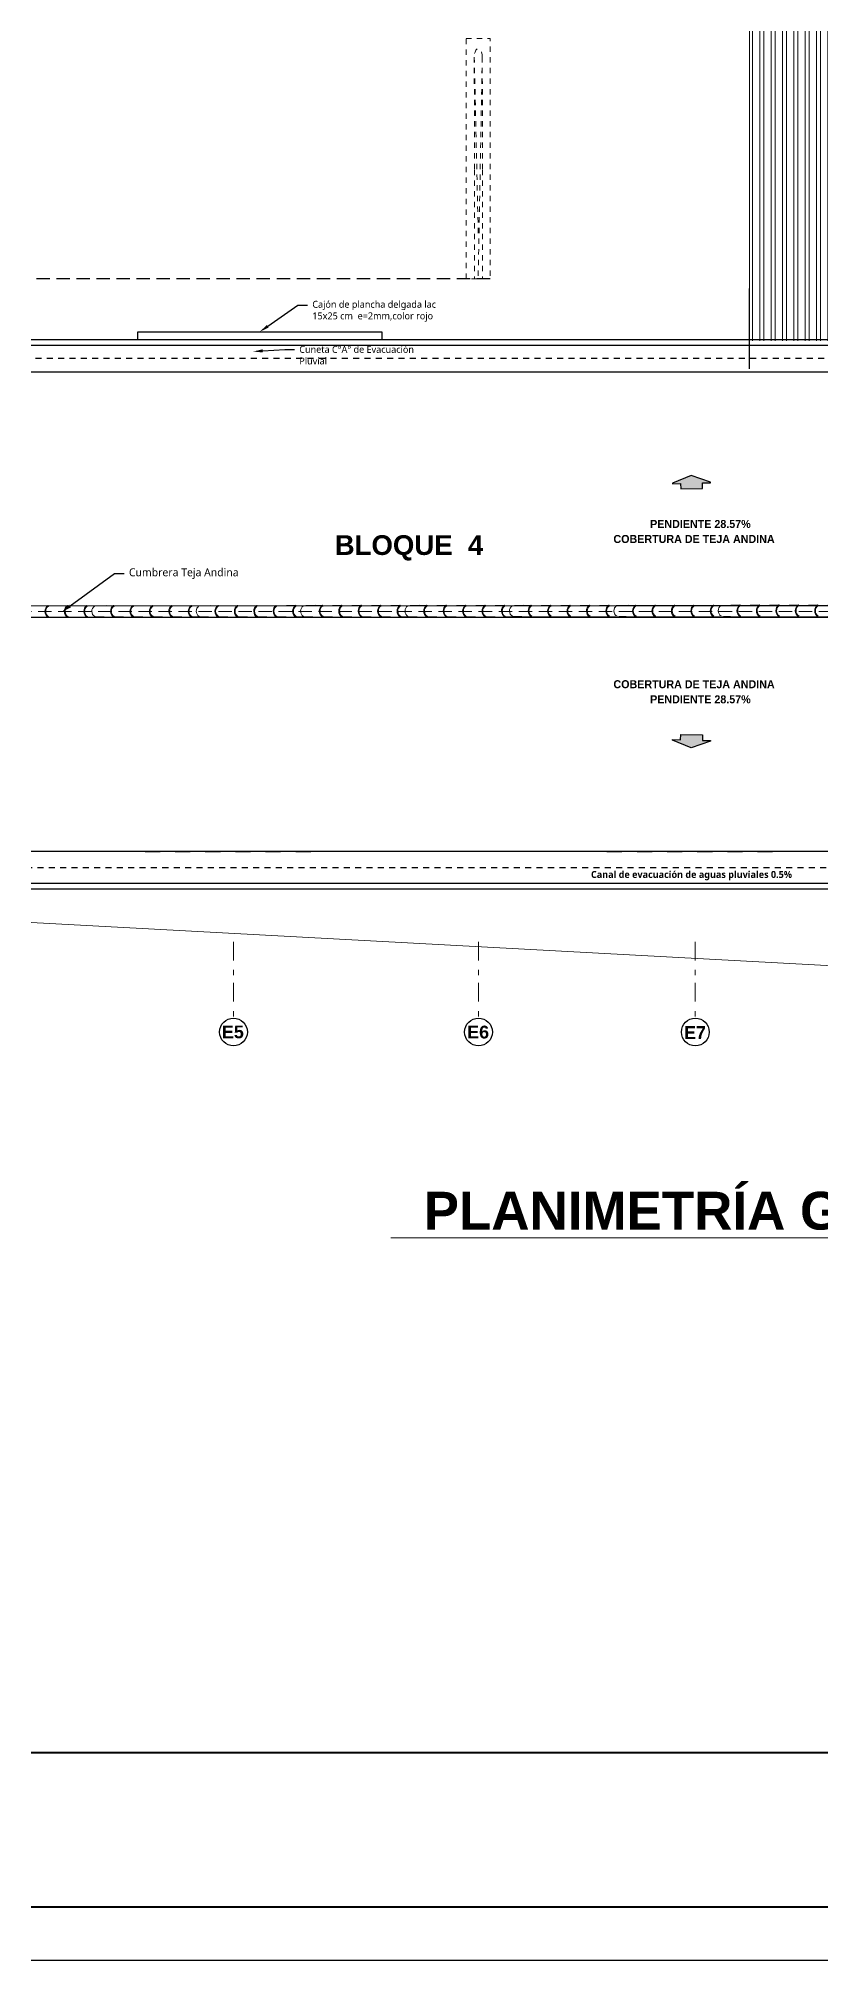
# Model space of a CAD drawing. Header units: metres. Extents: x 27 to 147, y -173 to 8.
# Drawn here: x 103.82 to 118.47, y -173.39 to -137.37 of the extents above; entities that cross this region are included whole.
import ezdxf
from ezdxf import colors
from ezdxf.entities.mleader import LeaderData, LeaderLine
from ezdxf.enums import TextEntityAlignment as Align
from ezdxf.math import Vec2, Vec3

# ---------------------------------------------------------------- set-up
doc = ezdxf.new("R2010")
doc.units = ezdxf.units.M
for name, pattern in [('Dashed', [0.564444, 0.282222, -0.282222]), ('DASHED2', [0.375, 0.25, -0.125]), ('Dot & Dashed', [0.670278, 0.352778, -0.176389, 0, -0.141111]), ('HIDDEN2', [0.1875, 0.125, -0.0625]), ('Rayas', [282.222223, 141.111112, -141.111112])]:
    doc.linetypes.add(name, pattern=pattern)
for name, color, linetype, lineweight in [('2D Drafting - General_Pen_No__46', 7, 'Continuous', 25), ('A-TRAZO', 7, 'Continuous', 5), ('cotas', 7, 'Continuous', 5), ('Cotas varias El', 253, 'Continuous', 13), ('Estructura CAJON', 7, 'Continuous', 25), ('GRAFO 0 BLANCO', 7, 'Continuous', 0), ('GRAFO 3', 22, 'Continuous', 30), ('GRAFO 4', 7, 'Continuous', 30), ('letras sr', 7, 'Continuous', 5), ('linea0016', 144, 'HIDDEN2', 9), ('Mobiliario interno', 251, 'Continuous', 0), ('Proyeccciones', 1, 'DASHED2', 18), ('PROYECCION LOSA', 7, 'Rayas', 5), ('teja andina', 252, 'Continuous', 0), ('TEXTOS-SUBTITULO', 7, 'Continuous', 30)]:
    doc.layers.add(name, color=color, linetype=linetype, lineweight=lineweight)
doc.layers.add('Estructura – Carga_Pen_No__87', color=7, linetype='Continuous', lineweight=20, true_color=0x6a6a6a)
doc.layers.add('Interior - Furniture _Pen_No__3', color=7, linetype='Continuous', lineweight=18, true_color=0xff6600)
doc.layers.add('perimetroooo', color=3, linetype='Continuous')
doc.styles.add('Generales', font='trebuc.ttf', dxfattribs={"height": 0.1})
doc.styles.add('GENERATED_STYLE_1', font='arialbd.ttf')
doc.styles.add('GENERATED_STYLE_2', font='arial.ttf')
doc.styles.add('Santa Rosa 1 50', font='trebuc.ttf')
doc.styles.add('TURBO_BASS', font='swisseb.ttf')

msp = doc.modelspace()

# ---------------------------------------------------------------- hatches: boundary and pattern name
at = {"layer": 'Interior - Furniture _Pen_No__3', "true_color": 0x939598}
h = msp.add_hatch(color=252, dxfattribs=at)
h.dxf.hatch_style = 1
h.paths.add_polyline_path([(116.262, -145.802), (116.26, -145.699), (116.411, -145.696), (116.411, -145.686), (116.052, -145.558), (115.699, -145.702), (115.699, -145.712), (115.85, -145.709), (115.853, -145.811)])
h = msp.add_hatch(color=252, dxfattribs=at)
h.dxf.hatch_style = 1
h.paths.add_polyline_path([(115.853, -150.411), (115.85, -150.514), (115.699, -150.51), (115.699, -150.52), (116.052, -150.665), (116.411, -150.536), (116.411, -150.527), (116.26, -150.523), (116.262, -150.421)])
at = {"layer": 'Mobiliario interno'}
h = msp.add_hatch(dxfattribs=at)
h.set_pattern_fill('STEEL', color=256, scale=1.7, angle=45)
h.set_pattern_definition([(90, (285.49793, 195.4836), (-0.2125, 0), []), (90, (285.4228, 195.55874), (-0.2125, 0), [])])
h.paths.add_polyline_path([(117.219, -136.257), (127.64, -136.257), (127.639, -136.332), (127.64, -143.015), (120.824, -143.015), (120.824, -143.034), (117.139, -143.034), (117.14, -136.257)])

# ---------------------------------------------------------------- linework, layer by layer
at = {"color": 7}
msp.add_lwpolyline([(26.786, -83.395), (146.786, -83.395), (146.786, -173.395), (26.786, -173.395), (26.786, -83.395)], dxfattribs=at)
at = {"color": 7, "lineweight": 40}
for points in [[(27.786, -84.395), (145.786, -84.395), (145.786, -172.395), (27.786, -172.395)], [(27.786, -84.395), (145.786, -84.395), (145.786, -169.5), (27.786, -169.5)]]:
    msp.add_lwpolyline(points, close=True, dxfattribs=at)
at = {"layer": 'A-TRAZO', "lineweight": 30}
msp.add_lwpolyline([(117.139, -143.562), (117.14, -142.055)], dxfattribs=at)
at = {"layer": 'cotas', "color": 7}
msp.add_line((110.42, -159.847), (130.041, -159.847), dxfattribs=at)
at = {"layer": 'Cotas varias El', "linetype": 'Dot & Dashed'}
for p, q in [((107.475, -154.298), (107.475, -155.731)), ((112.065, -154.298), (112.065, -155.731)), ((116.126, -154.298), (116.126, -155.731))]:
    msp.add_line(p, q, dxfattribs=at)
at = {"layer": 'Estructura CAJON'}
msp.add_lwpolyline([(105.683, -143.015), (105.683, -142.865), (110.253, -142.865), (110.253, -143.015)], close=True, dxfattribs=at)
at = {"layer": 'Estructura – Carga_Pen_No__87', "linetype": 'DASHED2', "flags": 128}
msp.add_lwpolyline([(95.193, -148.111), (126.135, -148.111)], dxfattribs=at)
at = {"layer": 'GRAFO 0 BLANCO', "color": 7}
msp.add_lwpolyline([(128.571, -94.167), (139.003, -146.455), (139.003, -146.455), (139.003, -146.455), (139.003, -146.455), (139.003, -146.455), (139.003, -146.455), (139.003, -146.455), (139.003, -146.455), (139.003, -146.455), (139.003, -146.455), (140.661, -155.936), (140.661, -155.936), (140.661, -155.936), (140.661, -155.936), (140.661, -155.936), (140.661, -155.936), (88.078, -153.097), (88.078, -162.909), (33.094, -160.29)], dxfattribs=at)
at = {"layer": 'GRAFO 3', "color": 7, "linetype": 'DASHED2'}
msp.add_line((112.284, -141.87), (82.509, -141.87), dxfattribs=at)
at = {"layer": 'GRAFO 4', "linetype": 'Continuous'}
for p, q in [((131.235, -143.015), (90.093, -143.015)), ((90.193, -143.115), (131.135, -143.115)), ((90.693, -153.307), (130.635, -153.307)), ((130.535, -153.207), (90.793, -153.207))]:
    msp.add_line(p, q, dxfattribs=at)
at = {"layer": 'GRAFO 4', "linetype": 'Continuous', "flags": 128}
for points in [[(116.411, -145.696), (116.411, -145.686), (116.052, -145.558), (115.699, -145.702), (115.699, -145.712), (115.85, -145.709), (115.853, -145.811), (116.262, -145.802), (116.26, -145.699)], [(116.411, -150.527), (116.411, -150.536), (116.052, -150.665), (115.699, -150.52), (115.699, -150.51), (115.85, -150.514), (115.853, -150.411), (116.262, -150.421), (116.26, -150.523)]]:
    msp.add_lwpolyline(points, close=True, dxfattribs=at)
at = {"layer": 'GRAFO 4', "linetype": 'Continuous'}
for centre in [(107.475, -155.991), (112.065, -155.991), (116.126, -155.991)]:
    msp.add_circle(centre, 0.26, dxfattribs=at)
at = {"layer": 'linea0016', "linetype": 'HIDDEN2', "lineweight": 30, "ltscale": 0.9, "flags": 128}
msp.add_lwpolyline([(130.885, -152.907), (130.885, -143.365), (90.443, -143.365), (90.443, -152.907)], close=True, dxfattribs=at)
at = {"layer": 'perimetroooo', "color": 252}
msp.add_lwpolyline([(90.693, -143.615), (130.635, -143.615), (130.635, -152.607), (90.693, -152.607)], close=True, dxfattribs=at)
at = {"layer": 'perimetroooo', "color": 1, "linetype": 'Dashed'}
for points in [[(105.818, -152.607), (109.117, -152.607)], [(114.47, -152.607), (117.769, -152.607)]]:
    msp.add_lwpolyline(points, dxfattribs=at)
at = {"layer": 'Proyeccciones', "linetype": 'DASHED2', "lineweight": 9, "ltscale": 0.4}
for p, q in [((111.986, -137.717), (112.061, -141.048)), ((112.136, -137.717), (112.059, -141.87))]:
    msp.add_line(p, q, dxfattribs=at)
at = {"layer": 'Proyeccciones', "linetype": 'DASHED2', "lineweight": 9, "ltscale": 0.4, "flags": 128}
msp.add_lwpolyline([(111.834, -137.367), (112.284, -137.367), (112.284, -141.87), (111.834, -141.87)], close=True, dxfattribs=at)
for points in [[(112.037, -137.563), (112.016, -137.586), (112, -137.622), (111.989, -137.667), (111.986, -137.717)], [(112.136, -137.717), (112.132, -137.667), (112.121, -137.622), (112.105, -137.586), (112.084, -137.563)], [(111.986, -137.717), (111.99, -139.828)], [(112.136, -137.717), (112.14, -139.828)], [(111.99, -139.828), (111.993, -141.87)], [(112.14, -139.828), (112.14, -141.87)]]:
    msp.add_lwpolyline(points, dxfattribs=at)
at = {"layer": 'PROYECCION LOSA'}
msp.add_line((117.14, -136.257), (117.139, -142.053), dxfattribs=at)
at = {"layer": 'teja andina'}
for p, q in [((103.645, -148.007), (104.001, -147.995)), ((104.001, -147.995), (104.009, -148.007)), ((104.001, -147.995), (104.009, -148.007)), ((104.009, -148.007), (104.365, -147.995)), ((104.009, -148.007), (104.365, -147.995)), ((104.365, -147.995), (104.373, -148.007)), ((104.365, -147.995), (104.373, -148.007)), ((104.373, -148.007), (104.729, -147.995)), ((104.729, -147.995), (104.737, -148.007)), ((104.737, -148.007), (105.093, -147.995)), ((104.873, -148.006), (105.229, -147.994)), ((104.873, -148.006), (105.229, -147.994)), ((105.229, -147.994), (105.237, -148.006)), ((105.229, -147.994), (105.237, -148.006)), ((105.237, -148.006), (105.593, -147.994)), ((105.593, -147.994), (105.601, -148.005)), ((105.601, -148.005), (105.957, -147.994)), ((105.957, -147.994), (105.965, -148.005)), ((105.957, -147.994), (105.965, -148.005)), ((105.965, -148.005), (106.321, -147.994)), ((105.965, -148.005), (106.321, -147.994)), ((106.321, -147.994), (106.329, -148.005)), ((106.321, -147.994), (106.329, -148.005)), ((106.329, -148.005), (106.685, -147.994)), ((106.685, -147.994), (106.693, -148.005)), ((106.693, -148.005), (107.049, -147.994)), ((106.829, -148.004), (107.185, -147.993)), ((106.829, -148.004), (107.185, -147.993)), ((107.185, -147.993), (107.193, -148.004)), ((107.185, -147.993), (107.193, -148.004)), ((107.193, -148.004), (107.549, -147.993)), ((107.549, -147.993), (107.557, -148.004)), ((107.557, -148.004), (107.913, -147.993)), ((107.913, -147.993), (107.921, -148.004)), ((107.913, -147.993), (107.921, -148.004)), ((107.921, -148.004), (108.277, -147.993)), ((107.921, -148.004), (108.277, -147.993)), ((108.277, -147.993), (108.285, -148.004)), ((108.277, -147.993), (108.285, -148.004)), ((108.285, -148.004), (108.641, -147.992)), ((108.641, -147.992), (108.649, -148.004)), ((108.649, -148.004), (109.005, -147.992)), ((108.785, -148.003), (109.141, -147.991)), ((108.785, -148.003), (109.141, -147.991)), ((109.141, -147.991), (109.149, -148.003)), ((109.141, -147.991), (109.149, -148.003)), ((109.149, -148.003), (109.505, -147.991)), ((109.505, -147.991), (109.513, -148.003)), ((109.513, -148.003), (109.869, -147.991)), ((109.869, -147.991), (109.877, -148.003)), ((109.869, -147.991), (109.877, -148.003)), ((109.877, -148.003), (110.233, -147.991)), ((109.877, -148.003), (110.233, -147.991)), ((110.233, -147.991), (110.241, -148.003)), ((110.233, -147.991), (110.241, -148.003)), ((110.241, -148.003), (110.597, -147.991)), ((110.597, -147.991), (110.605, -148.003)), ((110.605, -148.003), (110.961, -147.991)), ((110.741, -148.001), (111.097, -147.99)), ((110.741, -148.001), (111.097, -147.99)), ((111.097, -147.99), (111.105, -148.001)), ((111.097, -147.99), (111.105, -148.001)), ((111.105, -148.001), (111.461, -147.99)), ((111.461, -147.99), (111.469, -148.001)), ((111.469, -148.001), (111.825, -147.99)), ((111.825, -147.99), (111.833, -148.001)), ((111.825, -147.99), (111.833, -148.001)), ((111.833, -148.001), (112.189, -147.99)), ((111.833, -148.001), (112.189, -147.99)), ((112.189, -147.99), (112.197, -148.001)), ((112.189, -147.99), (112.197, -148.001)), ((112.197, -148.001), (112.553, -147.99)), ((112.553, -147.99), (112.561, -148.001)), ((112.561, -148.001), (112.917, -147.99)), ((112.697, -148), (113.053, -147.988)), ((112.697, -148), (113.053, -147.988)), ((113.053, -147.988), (113.061, -148)), ((113.053, -147.988), (113.061, -148)), ((113.061, -148), (113.417, -147.988)), ((113.417, -147.988), (113.425, -148)), ((113.425, -148), (113.781, -147.988)), ((113.781, -147.988), (113.789, -148)), ((113.781, -147.988), (113.789, -148)), ((113.789, -148), (114.145, -147.988)), ((113.789, -148), (114.145, -147.988)), ((114.145, -147.988), (114.153, -148)), ((114.145, -147.988), (114.153, -148)), ((114.153, -148), (114.509, -147.988)), ((114.509, -147.988), (114.517, -148)), ((114.517, -148), (114.873, -147.988)), ((114.653, -147.998), (115.009, -147.987)), ((114.653, -147.998), (115.009, -147.987)), ((115.009, -147.987), (115.017, -147.998)), ((115.009, -147.987), (115.017, -147.998)), ((115.017, -147.998), (115.373, -147.987)), ((115.373, -147.987), (115.381, -147.998)), ((115.381, -147.998), (115.737, -147.987)), ((115.737, -147.987), (115.745, -147.998)), ((115.737, -147.987), (115.745, -147.998)), ((115.745, -147.998), (116.101, -147.987)), ((115.745, -147.998), (116.101, -147.987)), ((116.101, -147.987), (116.109, -147.998)), ((116.101, -147.987), (116.109, -147.998)), ((116.109, -147.998), (116.465, -147.987)), ((116.465, -147.987), (116.473, -147.998)), ((116.473, -147.998), (116.829, -147.987)), ((116.609, -147.997), (116.965, -147.985)), ((116.609, -147.997), (116.965, -147.985)), ((116.965, -147.985), (116.973, -147.997)), ((116.965, -147.985), (116.973, -147.997)), ((116.973, -147.997), (117.329, -147.985)), ((117.329, -147.985), (117.337, -147.997)), ((117.337, -147.997), (117.693, -147.985)), ((117.693, -147.985), (117.701, -147.997)), ((117.693, -147.985), (117.701, -147.997)), ((117.701, -147.997), (118.057, -147.985)), ((117.701, -147.997), (118.057, -147.985)), ((118.057, -147.985), (118.065, -147.997)), ((118.057, -147.985), (118.065, -147.997)), ((118.065, -147.997), (118.421, -147.985)), ((118.421, -147.985), (118.429, -147.997)), ((118.429, -147.997), (118.785, -147.985)), ((103.647, -148.206), (104.004, -148.217)), ((104.004, -148.217), (104.011, -148.206)), ((104.011, -148.206), (104.368, -148.217)), ((104.368, -148.217), (104.375, -148.206)), ((104.368, -148.217), (104.375, -148.206)), ((104.375, -148.206), (104.731, -148.217)), ((104.731, -148.217), (104.739, -148.206)), ((104.739, -148.206), (105.095, -148.217)), ((104.876, -148.204), (105.232, -148.216)), ((104.876, -148.204), (105.232, -148.216)), ((105.232, -148.216), (105.24, -148.204)), ((105.232, -148.216), (105.24, -148.204)), ((105.24, -148.204), (105.596, -148.216)), ((105.596, -148.216), (105.603, -148.204)), ((105.603, -148.204), (105.96, -148.216)), ((105.96, -148.216), (105.967, -148.204)), ((105.967, -148.204), (106.324, -148.216)), ((106.324, -148.216), (106.331, -148.204)), ((106.324, -148.216), (106.331, -148.204)), ((106.331, -148.204), (106.688, -148.216)), ((106.688, -148.216), (106.695, -148.204)), ((106.695, -148.204), (107.051, -148.216)), ((106.832, -148.203), (107.188, -148.214)), ((106.832, -148.203), (107.188, -148.214)), ((107.188, -148.214), (107.196, -148.203)), ((107.188, -148.214), (107.196, -148.203)), ((107.196, -148.203), (107.552, -148.214)), ((107.552, -148.214), (107.559, -148.203)), ((107.559, -148.203), (107.916, -148.214)), ((107.916, -148.214), (107.923, -148.203)), ((107.923, -148.203), (108.28, -148.214)), ((108.28, -148.214), (108.287, -148.203)), ((108.28, -148.214), (108.287, -148.203)), ((108.287, -148.203), (108.644, -148.214)), ((108.644, -148.214), (108.651, -148.203)), ((108.651, -148.203), (109.007, -148.214)), ((108.788, -148.201), (109.144, -148.213)), ((108.788, -148.201), (109.144, -148.213)), ((109.144, -148.213), (109.152, -148.201)), ((109.144, -148.213), (109.152, -148.201)), ((109.152, -148.201), (109.508, -148.213)), ((109.508, -148.213), (109.516, -148.201)), ((109.516, -148.201), (109.872, -148.213)), ((109.872, -148.213), (109.879, -148.201)), ((109.879, -148.201), (110.236, -148.213)), ((110.236, -148.213), (110.243, -148.201)), ((110.236, -148.213), (110.243, -148.201)), ((110.243, -148.201), (110.6, -148.213)), ((110.6, -148.213), (110.607, -148.201)), ((110.607, -148.201), (110.964, -148.213)), ((110.744, -148.2), (111.1, -148.212)), ((110.744, -148.2), (111.1, -148.212)), ((111.1, -148.212), (111.108, -148.2)), ((111.1, -148.212), (111.108, -148.2)), ((111.108, -148.2), (111.464, -148.212)), ((111.464, -148.212), (111.472, -148.2)), ((111.472, -148.2), (111.828, -148.212)), ((111.828, -148.212), (111.835, -148.2)), ((111.835, -148.2), (112.192, -148.212)), ((112.192, -148.212), (112.199, -148.2)), ((112.192, -148.212), (112.199, -148.2)), ((112.199, -148.2), (112.556, -148.212)), ((112.556, -148.212), (112.563, -148.2)), ((112.563, -148.2), (112.92, -148.211)), ((112.7, -148.198), (113.056, -148.21)), ((112.7, -148.198), (113.056, -148.21)), ((113.056, -148.21), (113.064, -148.198)), ((113.056, -148.21), (113.064, -148.198)), ((113.064, -148.198), (113.42, -148.21)), ((113.42, -148.21), (113.428, -148.198)), ((113.428, -148.198), (113.784, -148.21)), ((113.784, -148.21), (113.792, -148.198)), ((113.792, -148.198), (114.148, -148.21)), ((114.148, -148.21), (114.155, -148.198)), ((114.148, -148.21), (114.155, -148.198)), ((114.155, -148.198), (114.512, -148.21)), ((114.512, -148.21), (114.519, -148.198)), ((114.519, -148.198), (114.876, -148.21)), ((114.656, -148.197), (115.012, -148.209)), ((114.656, -148.197), (115.012, -148.209)), ((115.012, -148.209), (115.02, -148.197)), ((115.012, -148.209), (115.02, -148.197)), ((115.02, -148.197), (115.376, -148.209)), ((115.376, -148.209), (115.384, -148.197)), ((115.384, -148.197), (115.74, -148.209)), ((115.74, -148.209), (115.748, -148.197)), ((115.748, -148.197), (116.104, -148.209)), ((116.104, -148.209), (116.111, -148.197)), ((116.104, -148.209), (116.111, -148.197)), ((116.111, -148.197), (116.468, -148.209)), ((116.468, -148.209), (116.475, -148.197)), ((116.475, -148.197), (116.832, -148.209)), ((116.612, -148.196), (116.968, -148.207)), ((116.612, -148.196), (116.968, -148.207)), ((116.968, -148.207), (116.976, -148.196)), ((116.968, -148.207), (116.976, -148.196)), ((116.976, -148.196), (117.332, -148.207)), ((117.332, -148.207), (117.34, -148.196)), ((117.34, -148.196), (117.696, -148.207)), ((117.696, -148.207), (117.704, -148.196)), ((117.704, -148.196), (118.06, -148.207)), ((118.06, -148.207), (118.068, -148.195)), ((118.06, -148.207), (118.068, -148.195)), ((118.068, -148.195), (118.424, -148.207)), ((118.424, -148.207), (118.431, -148.195)), ((118.431, -148.195), (118.788, -148.207))]:
    msp.add_line(p, q, dxfattribs=at)
for points in [[(130.479, -143.615), (126.089, -148.001), (95.238, -148.001), (90.849, -143.615)], [(90.849, -152.607), (95.238, -148.221), (126.089, -148.221), (130.479, -152.607)]]:
    msp.add_lwpolyline(points, close=True, dxfattribs=at)
for centre, radius in [((104.077, -148.105), 0.134), ((104.077, -148.105), 0.12), ((104.441, -148.105), 0.134), ((104.441, -148.105), 0.134), ((104.441, -148.105), 0.12), ((104.441, -148.105), 0.12), ((104.805, -148.105), 0.134), ((104.805, -148.105), 0.12), ((104.941, -148.104), 0.12), ((105.305, -148.104), 0.134), ((105.305, -148.104), 0.134), ((105.305, -148.104), 0.12), ((105.305, -148.104), 0.12), ((105.669, -148.104), 0.134), ((105.669, -148.104), 0.12), ((106.033, -148.104), 0.134), ((106.033, -148.104), 0.12), ((106.397, -148.104), 0.134), ((106.397, -148.104), 0.134), ((106.397, -148.104), 0.12), ((106.397, -148.104), 0.12), ((106.761, -148.104), 0.134), ((106.761, -148.104), 0.12), ((106.897, -148.103), 0.12), ((107.261, -148.103), 0.134), ((107.261, -148.103), 0.134), ((107.261, -148.103), 0.12), ((107.261, -148.103), 0.12), ((107.625, -148.103), 0.134), ((107.625, -148.103), 0.12), ((107.989, -148.103), 0.134), ((107.989, -148.103), 0.12), ((108.353, -148.103), 0.134), ((108.353, -148.103), 0.134), ((108.353, -148.103), 0.12), ((108.353, -148.103), 0.12), ((108.717, -148.103), 0.134), ((108.717, -148.103), 0.12), ((108.853, -148.101), 0.12), ((109.217, -148.101), 0.134), ((109.217, -148.101), 0.134), ((109.217, -148.101), 0.12), ((109.217, -148.101), 0.12), ((109.581, -148.101), 0.134), ((109.581, -148.101), 0.12), ((109.945, -148.101), 0.134), ((109.945, -148.101), 0.12), ((110.309, -148.101), 0.134), ((110.309, -148.101), 0.134), ((110.309, -148.101), 0.12), ((110.309, -148.101), 0.12), ((110.673, -148.101), 0.134), ((110.673, -148.101), 0.12), ((110.809, -148.1), 0.12), ((111.173, -148.1), 0.134), ((111.173, -148.1), 0.134), ((111.173, -148.1), 0.12), ((111.173, -148.1), 0.12), ((111.537, -148.1), 0.134), ((111.537, -148.1), 0.12), ((111.901, -148.1), 0.134), ((111.901, -148.1), 0.12), ((112.265, -148.1), 0.134), ((112.265, -148.1), 0.134), ((112.265, -148.1), 0.12), ((112.265, -148.1), 0.12), ((112.629, -148.1), 0.134), ((112.629, -148.1), 0.12), ((112.765, -148.098), 0.12), ((113.129, -148.098), 0.134), ((113.129, -148.098), 0.134), ((113.129, -148.098), 0.12), ((113.129, -148.098), 0.12), ((113.493, -148.098), 0.134), ((113.493, -148.098), 0.12), ((113.857, -148.098), 0.134), ((113.857, -148.098), 0.12), ((114.221, -148.098), 0.134), ((114.221, -148.098), 0.134), ((114.221, -148.098), 0.12), ((114.221, -148.098), 0.12), ((114.585, -148.098), 0.134), ((114.585, -148.098), 0.12), ((114.721, -148.097), 0.12), ((115.085, -148.097), 0.134), ((115.085, -148.097), 0.134), ((115.085, -148.097), 0.12), ((115.085, -148.097), 0.12), ((115.449, -148.097), 0.134), ((115.449, -148.097), 0.12), ((115.813, -148.097), 0.134), ((115.813, -148.097), 0.12), ((116.177, -148.097), 0.134), ((116.177, -148.097), 0.134), ((116.177, -148.097), 0.12), ((116.177, -148.097), 0.12), ((116.541, -148.097), 0.134), ((116.541, -148.097), 0.12), ((116.677, -148.095), 0.12), ((117.041, -148.095), 0.134), ((117.041, -148.095), 0.134), ((117.041, -148.095), 0.12), ((117.041, -148.095), 0.12), ((117.405, -148.095), 0.134), ((117.405, -148.095), 0.12), ((117.769, -148.095), 0.134), ((117.769, -148.095), 0.12), ((118.133, -148.095), 0.134), ((118.133, -148.095), 0.134), ((118.133, -148.095), 0.12), ((118.133, -148.095), 0.12), ((118.497, -148.095), 0.134), ((118.497, -148.095), 0.12)]:
    msp.add_arc(centre, radius, 124.6111, 236.7943, dxfattribs=at)
for p in [(104.373, -148.007), (105.237, -148.006), (106.329, -148.005), (107.193, -148.004), (108.285, -148.004), (109.149, -148.003), (110.241, -148.003), (111.105, -148.001), (112.197, -148.001), (113.061, -148), (114.153, -148), (115.017, -147.998), (116.109, -147.998), (116.973, -147.997), (118.065, -147.997), (104.375, -148.206), (105.24, -148.204), (106.331, -148.204), (107.196, -148.203), (108.287, -148.203), (109.152, -148.201), (110.243, -148.201), (111.108, -148.2), (112.199, -148.2), (113.064, -148.198), (114.155, -148.198), (115.02, -148.197), (116.111, -148.197), (116.976, -148.196), (118.068, -148.195)]:
    msp.add_point(p, dxfattribs=at)

# ---------------------------------------------------------------- texts
at = {"char_height": 0.24, "attachment_point": 3, "rotation": 360, "style": 'GENERATED_STYLE_1'}
for s, insert in [('E5', (107.669, -155.868)), ('E6', (112.263, -155.871)), ('E7', (116.326, -155.88))]:
    msp.add_mtext(s, dxfattribs=dict(at, insert=insert))
at = {"layer": '2D Drafting - General_Pen_No__46', "insert": (114.172, -153.146), "char_height": 0.13, "attachment_point": 7, "style": 'GENERATED_STYLE_2'}
msp.add_mtext('{\\fTrebuchet MS|b1|i0|c0|p34;Canal de evacuación de aguas pluviales 0.5%}', dxfattribs=at)
at = {"layer": 'letras sr', "color": 7, "char_height": 0.15, "width": 3.44388, "style": 'Santa Rosa 1 50'}
for s, insert, attachment_point in [('\\A1;{\\fCentury Gothic|b1|i0|c0|p34;PENDIENTE 28.57%}', (115.28, -146.392, -0.029), 1), ('\\A1;{\\fCentury Gothic|b1|i0|c0|p34;COBERTURA DE TEJA ANDINA}', (114.593, -146.674, -0.029), 1), ('\\A1;{\\fCentury Gothic|b1|i0|c0|p34;COBERTURA DE TEJA ANDINA}', (114.593, -149.548, -0.029), 7), ('\\A1;{\\fCentury Gothic|b1|i0|c0|p34;PENDIENTE 28.57%}', (115.28, -149.831, -0.029), 7)]:
    msp.add_mtext(s, dxfattribs=dict(at, insert=insert, attachment_point=attachment_point))
at = {"layer": 'TEXTOS-SUBTITULO', "style": 'TURBO_BASS'}
msp.add_text('BLOQUE  4', height=0.3697, dxfattribs=at).set_placement((110.763, -147.048, 0), align=Align.CENTER)
msp.add_text('PLANIMETRÍA GENERAL TECHOS ', height=0.70977, dxfattribs=at).set_placement((111.038, -159.694))

# ---------------------------------------------------------------- leaders
at = {"layer": 'letras sr'}
ml = msp.add_multileader_mtext('Standard', dxfattribs=at)
ml.set_content('Cajón de plancha delgada lac\\P15x25 cm  e=2mm,color rojo  ', color=256, style='Generales')
ml.set_leader_properties()
ml.build(insert=Vec2(0, 0))
ml.multileader.update_dxf_attribs({"text_right_attachment_type": 6, "dogleg_length": 0.183, "arrow_head_size": 0.18})
ctx = ml.context
ctx.base_point, ctx.char_height, ctx.arrow_head_size, ctx.landing_gap_size, ctx.plane_origin = Vec3(108.862, -142.368), 0.13, 0.18, 0.09, Vec3(108.419, -141.972)
ctx.right_attachment = 6
notes = []
notes.append((ctx, [(0, (1, 1, 0), (108.68, -142.368), (1, 0), 0.183, [(0, [(107.968, -142.865)], 0, [])])]))
ctx.mtext.insert, ctx.mtext.width, ctx.mtext.flow_direction = Vec3(108.952, -142.285), 2.54108, 5
ml = msp.add_multileader_mtext('Standard', dxfattribs=at)
ml.set_content('Cuneta C°A° de Evacuación Pluvial', color=256, style='Santa Rosa 1 50')
ml.set_leader_properties()
ml.build(insert=Vec2(0, 0))
ml.multileader.update_dxf_attribs({"text_right_attachment_type": 6, "dogleg_length": 0.36, "arrow_head_size": 0.18})
ctx = ml.context
ctx.base_point, ctx.char_height, ctx.arrow_head_size, ctx.landing_gap_size, ctx.plane_origin = Vec3(108.618, -143.196), 0.13, 0.18, 0.09, Vec3(108.184, -142.222)
ctx.right_attachment = 6
notes.append((ctx, [(0, (1, 1, 0), (108.436, -143.196), (1, 0), 0.183, [(0, [(107.843, -143.235)], 0, [])])]))
ctx.mtext.insert, ctx.mtext.width, ctx.mtext.flow_direction = Vec3(108.708, -143.13), 2.14874, 5
at = {"layer": 'letras sr', "color": 7}
ml = msp.add_multileader_mtext('Standard', dxfattribs=at)
ml.set_content('Cumbrera Teja Andina', color=7, style='Santa Rosa 1 50')
ml.set_leader_properties()
ml.build(insert=Vec2(0, 0))
ml.multileader.update_dxf_attribs({"text_right_attachment_type": 6, "dogleg_length": 0.36, "arrow_head_size": 0.18})
ctx = ml.context
ctx.base_point, ctx.char_height, ctx.arrow_head_size, ctx.landing_gap_size, ctx.plane_origin = Vec3(105.426, -147.394), 0.15, 0.18, 0.09, Vec3(104.611, -147.098)
ctx.right_attachment = 6
notes.append((ctx, [(0, (1, 1, 0), (105.244, -147.394), (1, 0), 0.183, [(0, [(104.269, -148.111)], 0, [])])]))
ctx.mtext.insert, ctx.mtext.width, ctx.mtext.flow_direction = Vec3(105.516, -147.298), 2.14874, 5
for ctx, leaders in notes:
    for number, flags, end, landing, length, lines in leaders:
        leader = LeaderData()
        leader.index, (leader.has_last_leader_line, leader.has_dogleg_vector, leader.attachment_direction) = number, flags
        leader.last_leader_point, leader.dogleg_vector, leader.dogleg_length = Vec3(end), Vec3(landing), length
        for number, points, colour, breaks in lines:
            line = LeaderLine()
            line.index, line.vertices, line.color, line.breaks = number, Vec3.list(points), colors.encode_raw_color(colour), breaks
            leader.lines.append(line)
        ctx.leaders.append(leader)

doc.saveas('drawing.dxf')
